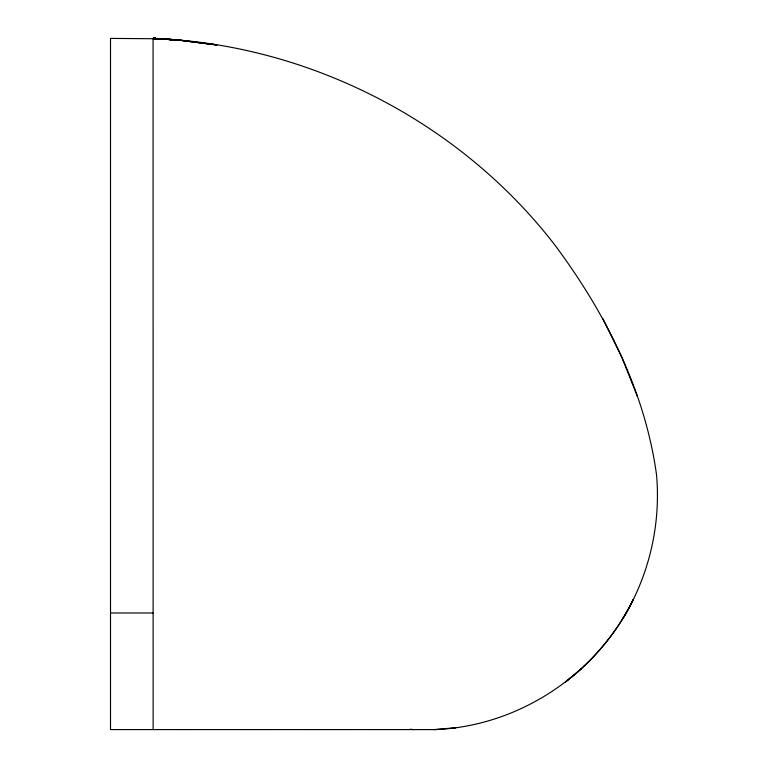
<?xml version="1.0" encoding="UTF-8"?>
<svg xmlns="http://www.w3.org/2000/svg" width="768" height="768" viewBox="0 0 768 768"><rect width="100%" height="100%" fill="white"/><g stroke="black" fill="none" stroke-linecap="round" stroke-linejoin="round"><path stroke-width="1.15" d="M581.587 668.621L565.344 682.099C593.856 660.134 617.347 631.795 633.283 599.501C596.947 674.765 517.882 726.758 434.266 729.6L455.827 727.718L455.213 727.718M622.771 618.72C649.008 575.875 661.037 524.698 656.506 474.653C644.947 390.432 604.858 311.981 554.438 244.464C459.341 121.507 308.938 44.352 153.667 38.429L177.293 39.994L153.686 38.429L176.746 39.994M160.07 38.794L178.262 39.994L153.37 38.429L178.022 39.994L153.542 38.429L176.419 39.994M110.506 612.989L152.909 612.989M434.957 729.6L110.506 729.581L110.506 38.4L159.965 38.794M153.005 38.429L176.074 39.994M175.69 39.994L153.581 38.429L177.715 39.994L217.056 44.899L178.205 39.994L153.072 38.429L153.139 729.6M155.453 38.496L153.418 38.429L160.186 38.794L153.466 38.429M154.464 38.496L161.405 38.794L153.581 38.429L161.414 38.794L154.378 38.496M154.637 38.496L161.366 38.794M154.79 38.496L161.309 38.794M153.706 38.429L161.136 38.794L153.706 38.429L160.896 38.794L155.299 38.496M159.59 38.794L178.262 39.994M410.064 729.245L413.645 729.581M178.205 39.994L215.539 44.899M602.669 318.269L621.648 356.947L637.325 396.221M155.472 38.496L153.206 38.429L155.472 38.496"/></g></svg>
